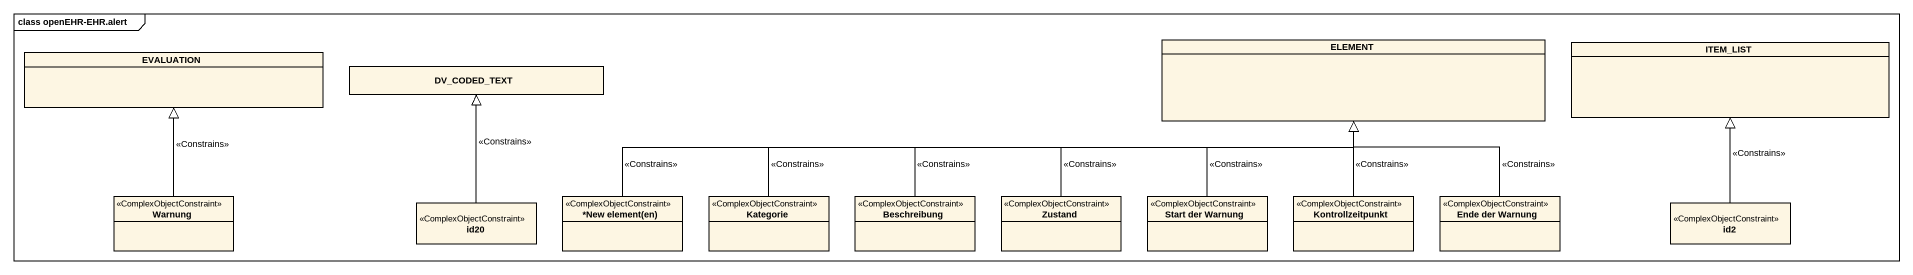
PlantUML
@startuml
mainframe class openEHR-EHR.alert
hide circle
hide empty members
class ELEMENT
class ITEM_LIST
class EVALUATION
class DV_CODED_TEXT
class Warnung <<ComplexObjectConstraint>>
class id20 <<ComplexObjectConstraint>>
class "*New element(en)" as New_element_en <<ComplexObjectConstraint>>
class Kategorie <<ComplexObjectConstraint>>
class Beschreibung <<ComplexObjectConstraint>>
class Zustand <<ComplexObjectConstraint>>
class "Start der Warnung" as Start_der_Warnung <<ComplexObjectConstraint>>
class Kontrollzeitpunkt <<ComplexObjectConstraint>>
class "Ende der Warnung" as Ende_der_Warnung <<ComplexObjectConstraint>>
class id2 <<ComplexObjectConstraint>>
Warnung -up-|> EVALUATION : <<Constrains>>
id20 -up-|> DV_CODED_TEXT : <<Constrains>>
New_element_en -right-|> ELEMENT : <<Constrains>>
Kategorie -right-|> ELEMENT : <<Constrains>>
Beschreibung -right-|> ELEMENT : <<Constrains>>
Zustand -right-|> ELEMENT : <<Constrains>>
Start_der_Warnung -up-|> ELEMENT : <<Constrains>>
Kontrollzeitpunkt -up-|> ELEMENT : <<Constrains>>
Ende_der_Warnung -up-|> ELEMENT : <<Constrains>>
id2 -up-|> ITEM_LIST : <<Constrains>>
@enduml
